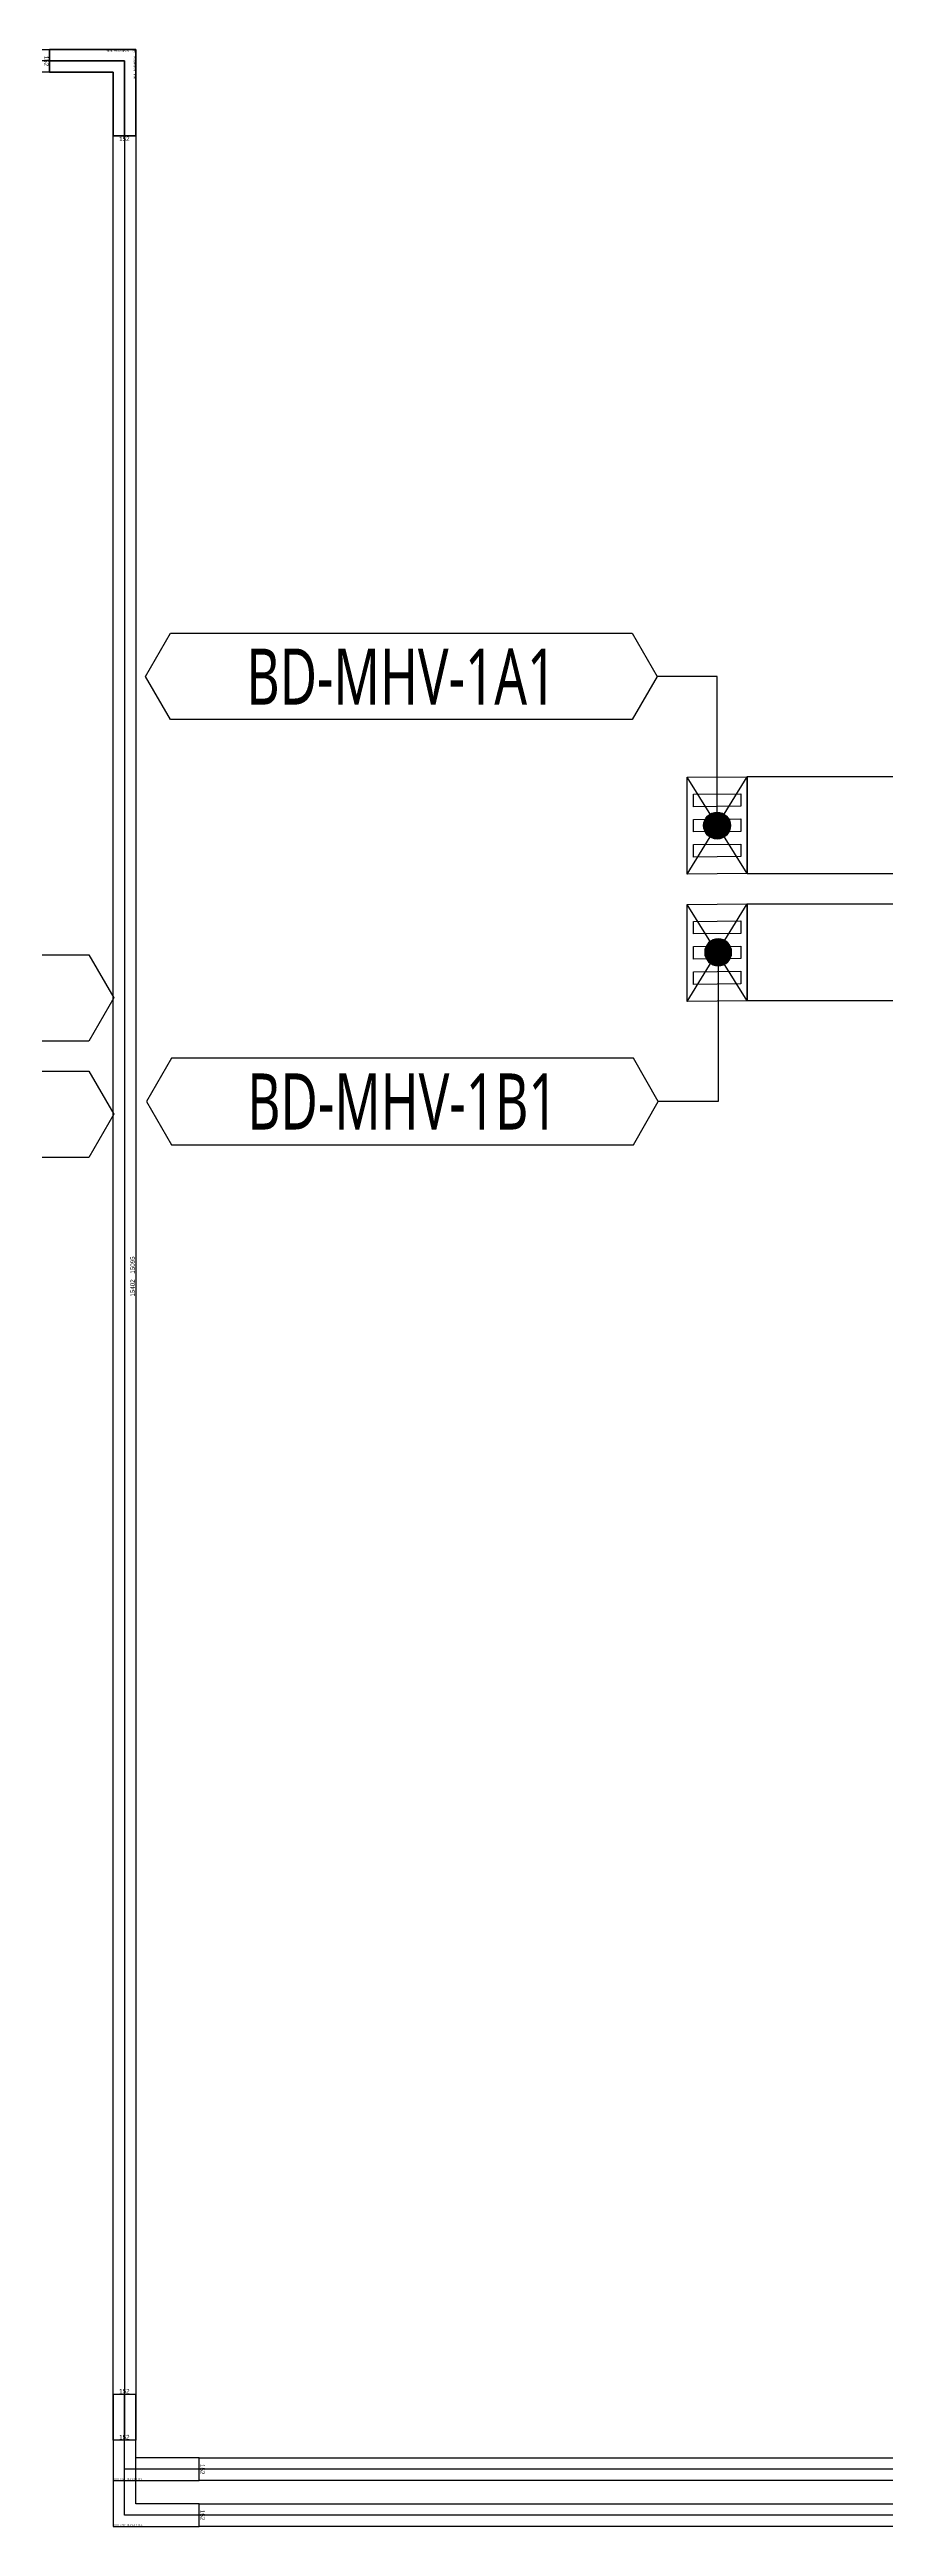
# Model space of a CAD drawing. Header units: millimetres. Extents: x 84228 to 374549, y -351975 to 847575.
# Drawn here: x 296750 to 302334, y -304515 to -287961 of the extents above; entities that cross this region are included whole.
import ezdxf
from ezdxf.enums import TextEntityAlignment as Align

# ---------------------------------------------------------------- set-up
doc = ezdxf.new("R2010")
doc.units = ezdxf.units.MM
doc.header["$LTSCALE"] = 150
doc.layers.get('Defpoints').update_dxf_attribs({"color": 150})
for name, color, linetype in [('-----27 Bus Duct_HV_6.6kV', 130, 'Continuous'), ('-----27 Bus Duct_HV_IT BACK UP A', 7, 'Continuous'), ('-----27 Bus Duct_HV_IT BACK UP B', 3, 'Continuous'), ('-----99 Cable Schedule', 2, 'Continuous')]:
    doc.layers.add(name, color=color, linetype=linetype)
doc.styles.add('DH', font='malgun.ttf')
doc.styles.add('ELEC', font='Dotum.ttf')
doc.styles.get("Standard").update_dxf_attribs({"font": 'Dotum.ttf'})
doc.dimstyles.new('전기통신참고용-치수', dxfattribs={"dimscale": 15, "dimtxt": 2, "dimasz": 0, "dimexe": 0, "dimexo": 0, "dimgap": 0.4, "dimtad": 4, "dimdec": 0, "dimzin": 0, "dimdsep": 46, "dimtxsty": 'Standard', "dimblk": 'NONE', "dimcen": 0, "dimse1": 1, "dimse2": 1, "dimsd1": 1, "dimsd2": 1, "dimclrd": 8, "dimclre": 8, "dimclrt": 8, "dimadec": 0, "dimazin": 0, "dimtfac": 1, "dimtdec": 0, "dimtix": 1, "dimtmove": 2, "dimatfit": 0, "dimldrblk": 'NONE', "dimfxl": 2, "dimtolj": 1, "dimtzin": 0, "dimarcsym": 0})

# ---------------------------------------------------------------- blocks, each defined once
blk = doc.blocks.new('*D139')
at = {"layer": 'Defpoints', "color": 0, "transparency": 16777216}
for p in [(3.126388037344441e-12, 17688.99999999642), (152.0000000000031, 17688.99999999642), (152.0000000000031, 17688.99999999642)]:
    blk.add_point(p, dxfattribs=at)
at = {"color": 0, "transparency": 16777216, "insert": (76.00000000000311, 17667.97964721487), "char_height": 30, "attachment_point": 5}
blk.add_mtext('\\A1;{\\C0;152}', dxfattribs=at)
blk = doc.blocks.new('_None')
blk = doc.blocks.new('*D140')
at = {"layer": 'Defpoints', "color": 0, "transparency": 16777216}
for p in [(152.0000000000032, 17688.99999999643), (152.0000000000918, 17688.99999999643), (151.9999999999994, -3502.499999992391)]:
    blk.add_point(p, dxfattribs=at)
at = {"color": 0, "transparency": 16777216, "insert": (130.9796472185493, 7093.250000002017), "char_height": 30, "attachment_point": 5, "rotation": 90}
blk.add_mtext('\\A1;{\\C0;21191}', dxfattribs=at)
blk = doc.blocks.new('*U68')
at = {"color": 0}
blk.add_lwpolyline([(-76.00000000000364, -76), (499.9999999999964, -76), (499.9999999999964, 76), (75.99999999999636, 76), (75.99999999999636, 500), (-76.00000000000364, 500)], close=True, dxfattribs=at)
at = {"color": 1}
blk.add_lwpolyline([(500, 0), (0, 0), (0, 500)], dxfattribs=at)
at = {"color": 0, "style": 'ELEC'}
blk.add_text('BD ELBOW(HORIZ)-AL 1000A', height=10, dxfattribs=at).set_placement((-71.00000000000364, -66), align=Align.MIDDLE_LEFT)
blk = doc.blocks.new('*D131')
at = {"layer": 'Defpoints', "color": 0, "transparency": 16777216}
for p in [(4.973799150320701e-13, 3328.07336207322), (152.0000000000005, 3328.07336207322), (152.0000000000005, 3328.07336207322)]:
    blk.add_point(p, dxfattribs=at)
at = {"color": 0, "transparency": 16777216, "insert": (76.00000000000048, 3307.053009291673), "char_height": 30, "attachment_point": 5}
blk.add_mtext('\\A1;{\\C0;152}', dxfattribs=at)
blk = doc.blocks.new('*D132')
at = {"layer": 'Defpoints', "color": 0, "transparency": 16777216}
for p in [(152.0000000000005, 3328.073362073222), (152.0000000000861, 3328.073362073222), (151.9999999999979, -11766.92728038427)]:
    blk.add_point(p, dxfattribs=at)
at = {"color": 0, "transparency": 16777216, "insert": (130.9796472185397, -4219.426959155521), "char_height": 30, "attachment_point": 5, "rotation": 90}
blk.add_mtext('\\A1;{\\C0;15095}', dxfattribs=at)
blk = doc.blocks.new('*D133')
at = {"layer": 'Defpoints', "color": 0, "transparency": 16777216}
for p in [(-2.174260771425907e-12, -11766.92728038426), (151.9999999999979, -11766.92728038426), (151.9999999999979, -11766.92728038426)]:
    blk.add_point(p, dxfattribs=at)
at = {"color": 0, "transparency": 16777216, "insert": (75.99999999999784, -11745.90692760271), "char_height": 30, "attachment_point": 5}
blk.add_mtext('\\A1;{\\C0;152}', dxfattribs=at)
blk = doc.blocks.new('*D136')
at = {"layer": 'Defpoints', "color": 0, "transparency": 16777216}
for p in [(152.0000000000063, 34825.76126911973), (152.0000000000998, 34825.76126911973), (152.0000000000012, 6430.927374961935)]:
    blk.add_point(p, dxfattribs=at)
at = {"color": 0, "transparency": 16777216, "insert": (130.9796472185619, 20628.34432204083), "char_height": 30, "attachment_point": 5, "rotation": 90}
blk.add_mtext('\\A1;{\\C0;28395}', dxfattribs=at)
blk = doc.blocks.new('*D137')
at = {"layer": 'Defpoints', "color": 0, "transparency": 16777216}
for p in [(1.158184659288963e-12, 6430.927374961931), (152.0000000000011, 6430.927374961931), (152.0000000000011, 6430.927374961931)]:
    blk.add_point(p, dxfattribs=at)
at = {"color": 0, "transparency": 16777216, "insert": (76.00000000000115, 6451.947727743478), "char_height": 30, "attachment_point": 5}
blk.add_mtext('\\A1;{\\C0;152}', dxfattribs=at)
blk = doc.blocks.new('*D247')
at = {"layer": 'Defpoints', "color": 0, "transparency": 16777216}
for p in [(3.126388037344441e-12, 17688.99999999642), (152.0000000000031, 17688.99999999642), (152.0000000000031, 17688.99999999642)]:
    blk.add_point(p, dxfattribs=at)
at = {"color": 0, "transparency": 16777216, "insert": (76.00000000000311, 17667.97964721487), "char_height": 30, "attachment_point": 5}
blk.add_mtext('\\A1;{\\C0;152}', dxfattribs=at)
blk = doc.blocks.new('*D248')
at = {"layer": 'Defpoints', "color": 0, "transparency": 16777216}
for p in [(152.0000000000032, 17688.99999999643), (152.0000000000921, 17688.99999999643), (151.9999999999994, -3502.499999992391)]:
    blk.add_point(p, dxfattribs=at)
at = {"color": 0, "transparency": 16777216, "insert": (130.9796472185496, 7093.250000002017), "char_height": 30, "attachment_point": 5, "rotation": 90}
blk.add_mtext('\\A1;{\\C0;21191}', dxfattribs=at)
blk = doc.blocks.new('*D260')
at = {"layer": 'Defpoints', "color": 0, "transparency": 16777216}
for p in [(152.0000000000063, 34418.7612691199), (152.0000000000998, 34418.7612691199), (152.0000000000012, 6430.927374961935)]:
    blk.add_point(p, dxfattribs=at)
at = {"color": 0, "transparency": 16777216, "insert": (130.9796472185619, 20424.84432204091), "char_height": 30, "attachment_point": 5, "rotation": 90}
blk.add_mtext('\\A1;{\\C0;27988}', dxfattribs=at)
blk = doc.blocks.new('*D261')
at = {"layer": 'Defpoints', "color": 0, "transparency": 16777216}
for p in [(1.151079231931362e-12, 6430.927374961931), (152.0000000000012, 6430.927374961931), (152.0000000000012, 6430.927374961931)]:
    blk.add_point(p, dxfattribs=at)
at = {"color": 0, "transparency": 16777216, "insert": (76.00000000000117, 6451.947727743478), "char_height": 30, "attachment_point": 5}
blk.add_mtext('\\A1;{\\C0;152}', dxfattribs=at)
blk = doc.blocks.new('*D251')
at = {"layer": 'Defpoints', "color": 0, "transparency": 16777216}
for p in [(3.105071755271638e-12, 17574.21056718953), (152.0000000000031, 17574.21056718953), (152.0000000000031, 17574.21056718953)]:
    blk.add_point(p, dxfattribs=at)
at = {"color": 0, "transparency": 16777216, "insert": (76.0000000000031, 17553.19021440798), "char_height": 30, "attachment_point": 5}
blk.add_mtext('\\A1;{\\C0;152}', dxfattribs=at)
blk = doc.blocks.new('*D252')
at = {"layer": 'Defpoints', "color": 0, "transparency": 16777216}
for p in [(152.0000000000032, 17574.21056718953), (152.0000000000944, 17574.21056718953), (152.0000000000005, 2172.209924732103)]:
    blk.add_point(p, dxfattribs=at)
at = {"color": 0, "transparency": 16777216, "insert": (130.979647218552, 9873.210245960816), "char_height": 30, "attachment_point": 5, "rotation": 90}
blk.add_mtext('\\A1;{\\C0;15402}', dxfattribs=at)
blk = doc.blocks.new('*D253')
at = {"layer": 'Defpoints', "color": 0, "transparency": 16777216}
for p in [(3.694822225952521e-13, 2172.209924732102), (152.0000000000004, 2172.209924732102), (152.0000000000004, 2172.209924732102)]:
    blk.add_point(p, dxfattribs=at)
at = {"color": 0, "transparency": 16777216, "insert": (76.0000000000004, 2193.230277513649), "char_height": 30, "attachment_point": 5}
blk.add_mtext('\\A1;{\\C0;152}', dxfattribs=at)
blk = doc.blocks.new('A$341610189226')
for p, q in [((0, 400.8093616761907), (651.2911264060822, 0)), ((3.381791950640036, 0), (647.9093344554421, 400.8093616761907))]:
    blk.add_line(p, q)
for points in [[(651.2911264060822, 0), (3.381791950640036, 0), (0, 400.8093616761907), (647.9093344554421, 400.8093616761907)], [(113.5944937032764, 358.7373269713426), (197.738563113031, 358.7373269713426), (201.120355063671, 42.0720347049064), (116.9762856539164, 42.0720347049064)], [(281.8826325228438, 358.7373269713426), (366.0267019326566, 358.7373269713426), (369.4084938832966, 42.0720347049064), (285.2644244734838, 42.0720347049064)], [(450.1707713424694, 358.7373269713426), (534.314840752224, 358.7373269713426), (537.696632702864, 42.0720347049064), (453.5525632931094, 42.0720347049064)]]:
    blk.add_lwpolyline(points, close=True)
blk = doc.blocks.new('A$C9a0ab699')
h = blk.add_hatch(color=0)
edge = h.paths.add_edge_path()
edge.add_arc((2.182787284255028e-11, 2.299202606081963e-09), 64.0071934098378, 720.0000000000341, 1080.000000000034, ccw=False)
at = {"color": 0}
blk.add_circle((2.182787284255028e-11, 2.299202606081963e-09), 64.0071934098378, dxfattribs=at)
blk = doc.blocks.new('*U138')
at = {"color": 1}
blk.add_line((76.00000000000318, 17688.99999999642), (75.99999999999936, -3502.499999992389), dxfattribs=at)
at = {"color": 0}
blk.add_lwpolyline([(151.9999999999994, -3502.499999992389), (-6.679101716144942e-13, -3502.499999992389), (3.126388037344441e-12, 17688.99999999642), (152.0000000000031, 17688.99999999642)], close=True, dxfattribs=at)
dim = blk.add_linear_dim(base=(152.0000000000031, 17688.99999999642), p1=(3.126388037344441e-12, 17688.99999999642), p2=(152.0000000000031, 17688.99999999642), text='{\\C0;<>}', dimstyle='전기통신참고용-치수', override={"dimtxsty": 'Standard', "dimclrd": 0, "dimclre": 0, "dimclrt": 0}, dxfattribs=at)
dim.commit()
dim.dimension.update_dxf_attribs({"geometry": '*D139', "text_midpoint": (76.00000000000311, 17667.97964721487)})
dim = blk.add_linear_dim(base=(152.0000000000918, 17688.99999999643), p1=(151.9999999999994, -3502.499999992389), p2=(152.0000000000031, 17688.99999999642), angle=90, text='{\\C0;<>}', dimstyle='전기통신참고용-치수', override={"dimtad": 1, "dimtxsty": 'Standard', "dimclrd": 0, "dimclre": 0, "dimclrt": 0}, dxfattribs=at)
dim.commit()
dim.dimension.update_dxf_attribs({"geometry": '*D140', "text_midpoint": (130.9796472185493, 7093.250000002017)})
blk = doc.blocks.new('*U130')
at = {"color": 1}
blk.add_line((76.00000000000055, 3328.07336207322), (75.99999999999785, -11766.92728038426), dxfattribs=at)
at = {"color": 0}
blk.add_lwpolyline([(151.9999999999979, -11766.92728038426), (-2.174260771425907e-12, -11766.92728038426), (4.973799150320701e-13, 3328.07336207322), (152.0000000000005, 3328.07336207322)], close=True, dxfattribs=at)
for base, p1, p2, override, picture, middle in [((152.0000000000005, 3328.07336207322), (4.973799150320701e-13, 3328.07336207322), (152.0000000000005, 3328.07336207322), {"dimtxsty": 'Standard', "dimclrd": 0, "dimclre": 0, "dimclrt": 0}, '*D131', (76.00000000000048, 3307.053009291673)), ((151.9999999999979, -11766.92728038426), (-2.174260771425907e-12, -11766.92728038426), (151.9999999999979, -11766.92728038426), {"dimtad": 1, "dimtxsty": 'Standard', "dimclrd": 0, "dimclre": 0, "dimclrt": 0}, '*D133', (75.99999999999784, -11745.90692760271))]:
    dim = blk.add_linear_dim(base=base, p1=p1, p2=p2, text='{\\C0;<>}', dimstyle='전기통신참고용-치수', override=override, dxfattribs=at)
    dim.commit()
    dim.dimension.update_dxf_attribs({"geometry": picture, "text_midpoint": middle})
dim = blk.add_linear_dim(base=(152.0000000000861, 3328.073362073222), p1=(151.9999999999979, -11766.92728038426), p2=(152.0000000000005, 3328.07336207322), angle=90, text='{\\C0;<>}', dimstyle='전기통신참고용-치수', override={"dimtad": 1, "dimtxsty": 'Standard', "dimclrd": 0, "dimclre": 0, "dimclrt": 0}, dxfattribs=at)
dim.commit()
dim.dimension.update_dxf_attribs({"geometry": '*D132', "text_midpoint": (130.9796472185397, -4219.426959155521)})
blk = doc.blocks.new('*U134')
at = {"color": 1}
blk.add_line((76.00000000000632, 34825.76126911971), (76.00000000000114, 6430.927374961931), dxfattribs=at)
at = {"color": 0}
blk.add_lwpolyline([(152.0000000000011, 6430.927374961931), (1.158184659288963e-12, 6430.927374961931), (6.288303211476887e-12, 34825.76126911971), (152.0000000000063, 34825.76126911971)], close=True, dxfattribs=at)
dim = blk.add_linear_dim(base=(152.0000000000998, 34825.76126911973), p1=(152.0000000000011, 6430.927374961931), p2=(152.0000000000063, 34825.76126911971), angle=90, text='{\\C0;<>}', dimstyle='전기통신참고용-치수', override={"dimtad": 1, "dimtxsty": 'Standard', "dimclrd": 0, "dimclre": 0, "dimclrt": 0}, dxfattribs=at)
dim.commit()
dim.dimension.update_dxf_attribs({"geometry": '*D136', "text_midpoint": (130.9796472185619, 20628.34432204083)})
dim = blk.add_linear_dim(base=(152.0000000000011, 6430.927374961931), p1=(1.158184659288963e-12, 6430.927374961931), p2=(152.0000000000011, 6430.927374961931), text='{\\C0;<>}', dimstyle='전기통신참고용-치수', override={"dimtad": 1, "dimtxsty": 'Standard', "dimclrd": 0, "dimclre": 0, "dimclrt": 0}, dxfattribs=at)
dim.commit()
dim.dimension.update_dxf_attribs({"geometry": '*D137', "text_midpoint": (76.00000000000115, 6451.947727743478)})
blk = doc.blocks.new('*U246')
at = {"color": 1}
blk.add_line((76.00000000000318, 17688.99999999642), (75.99999999999936, -3502.499999992389), dxfattribs=at)
at = {"color": 0}
blk.add_lwpolyline([(151.9999999999994, -3502.499999992389), (-6.679101716144942e-13, -3502.499999992389), (3.126388037344441e-12, 17688.99999999642), (152.0000000000031, 17688.99999999642)], close=True, dxfattribs=at)
dim = blk.add_linear_dim(base=(152.0000000000031, 17688.99999999642), p1=(3.126388037344441e-12, 17688.99999999642), p2=(152.0000000000031, 17688.99999999642), text='{\\C0;<>}', dimstyle='전기통신참고용-치수', override={"dimtxsty": 'Standard', "dimclrd": 0, "dimclre": 0, "dimclrt": 0}, dxfattribs=at)
dim.commit()
dim.dimension.update_dxf_attribs({"geometry": '*D247', "text_midpoint": (76.00000000000311, 17667.97964721487)})
dim = blk.add_linear_dim(base=(152.0000000000921, 17688.99999999643), p1=(151.9999999999994, -3502.499999992389), p2=(152.0000000000031, 17688.99999999642), angle=90, text='{\\C0;<>}', dimstyle='전기통신참고용-치수', override={"dimtad": 1, "dimtxsty": 'Standard', "dimclrd": 0, "dimclre": 0, "dimclrt": 0}, dxfattribs=at)
dim.commit()
dim.dimension.update_dxf_attribs({"geometry": '*D248', "text_midpoint": (130.9796472185496, 7093.250000002017)})
blk = doc.blocks.new('*U258')
at = {"color": 1}
blk.add_line((76.00000000000625, 34418.76126911989), (76.00000000000117, 6430.927374961931), dxfattribs=at)
at = {"color": 0}
blk.add_lwpolyline([(152.0000000000012, 6430.927374961931), (1.151079231931362e-12, 6430.927374961931), (6.210143510543276e-12, 34418.76126911989), (152.0000000000062, 34418.76126911989)], close=True, dxfattribs=at)
dim = blk.add_linear_dim(base=(152.0000000000998, 34418.7612691199), p1=(152.0000000000012, 6430.927374961931), p2=(152.0000000000062, 34418.76126911989), angle=90, text='{\\C0;<>}', dimstyle='전기통신참고용-치수', override={"dimtad": 1, "dimtxsty": 'Standard', "dimclrd": 0, "dimclre": 0, "dimclrt": 0}, dxfattribs=at)
dim.commit()
dim.dimension.update_dxf_attribs({"geometry": '*D260', "text_midpoint": (130.9796472185619, 20424.84432204091)})
dim = blk.add_linear_dim(base=(152.0000000000012, 6430.927374961931), p1=(1.151079231931362e-12, 6430.927374961931), p2=(152.0000000000012, 6430.927374961931), text='{\\C0;<>}', dimstyle='전기통신참고용-치수', override={"dimtad": 1, "dimtxsty": 'Standard', "dimclrd": 0, "dimclre": 0, "dimclrt": 0}, dxfattribs=at)
dim.commit()
dim.dimension.update_dxf_attribs({"geometry": '*D261', "text_midpoint": (76.00000000000117, 6451.947727743478)})
blk = doc.blocks.new('*U250')
at = {"color": 1}
blk.add_line((76.00000000000317, 17574.21056718953), (76.00000000000038, 2172.209924732102), dxfattribs=at)
at = {"color": 0}
blk.add_lwpolyline([(152.0000000000004, 2172.209924732102), (3.694822225952521e-13, 2172.209924732102), (3.105071755271638e-12, 17574.21056718953), (152.0000000000031, 17574.21056718953)], close=True, dxfattribs=at)
for base, p1, p2, override, picture, middle in [((152.0000000000031, 17574.21056718953), (3.105071755271638e-12, 17574.21056718953), (152.0000000000031, 17574.21056718953), {"dimtxsty": 'Standard', "dimclrd": 0, "dimclre": 0, "dimclrt": 0}, '*D251', (76.0000000000031, 17553.19021440798)), ((152.0000000000004, 2172.209924732102), (3.694822225952521e-13, 2172.209924732102), (152.0000000000004, 2172.209924732102), {"dimtad": 1, "dimtxsty": 'Standard', "dimclrd": 0, "dimclre": 0, "dimclrt": 0}, '*D253', (76.0000000000004, 2193.230277513649))]:
    dim = blk.add_linear_dim(base=base, p1=p1, p2=p2, text='{\\C0;<>}', dimstyle='전기통신참고용-치수', override=override, dxfattribs=at)
    dim.commit()
    dim.dimension.update_dxf_attribs({"geometry": picture, "text_midpoint": middle})
dim = blk.add_linear_dim(base=(152.0000000000944, 17574.21056718953), p1=(152.0000000000004, 2172.209924732102), p2=(152.0000000000031, 17574.21056718953), angle=90, text='{\\C0;<>}', dimstyle='전기통신참고용-치수', override={"dimtad": 1, "dimtxsty": 'Standard', "dimclrd": 0, "dimclre": 0, "dimclrt": 0}, dxfattribs=at)
dim.commit()
dim.dimension.update_dxf_attribs({"geometry": '*D252', "text_midpoint": (130.979647218552, 9873.210245960816)})

msp = doc.modelspace()

# ---------------------------------------------------------------- linework, layer by layer
at = {"layer": '-----27 Bus Duct_HV_6.6kV', "elevation": -3.247652379101226e-10}
for points in [[(301410.000000014, -293469.8707723562), (301410.000000014, -292819.8707723562), (302528.0000000054, -292819.8707723562), (302528.0000000054, -293469.8707723562)], [(301410.0000000107, -294319.8707723563), (301410.0000000107, -293669.8707723563), (302528.0000000022, -293669.8707723563), (302528.0000000022, -294319.8707723563)]]:
    msp.add_lwpolyline(points, close=True, dxfattribs=at)
at = {"layer": '-----99 Cable Schedule', "color": 1, "elevation": -3.247652379101226e-10}
for points in [[(297557.8161961774, -292439.5350204479), (297391.1063059655, -292150.7850204462), (297557.81619618, -291862.0350204427), (300642.8854289551, -291862.0350204427), (300809.5953191787, -292150.7850204462), (300642.8854289528, -292439.5350204479)], [(297012.9770692884, -294010.3902049335), (297179.6869595003, -294299.1402049353), (297012.9770692857, -294587.8902049388), (293927.9078365106, -294587.8902049388), (293761.1979462871, -294299.1402049353), (293927.907836513, -294010.3902049335)], [(297012.9770692884, -294787.8902049388), (297179.6869595003, -295076.6402049405), (297012.9770692857, -295365.390204944), (293927.9078365106, -295365.390204944), (293761.1979462871, -295076.6402049405), (293927.907836513, -294787.8902049388)], [(297565.1039939011, -294702.6161284192), (297398.3941036892, -294991.366128421), (297565.1039939037, -295280.1161284245), (300650.1732266789, -295280.1161284245), (300816.8831169024, -294991.366128421), (300650.1732266765, -294702.6161284192)]]:
    msp.add_lwpolyline(points, close=True, dxfattribs=at)
for points in [[(301209.5953191759, -293147.2803765108), (301209.5953191787, -292150.7850204462), (300809.5953191787, -292150.7850204462)], [(301216.8831168996, -293994.8707723563), (301216.8831169024, -294991.366128421), (300816.8831169024, -294991.366128421)]]:
    msp.add_lwpolyline(points, dxfattribs=at)

# ---------------------------------------------------------------- block references
at = {"layer": '-----27 Bus Duct_HV_6.6kV', "rotation": 90}
for p in [(301410.000000014, -293472.2072315345), (301410.0000000107, -294322.2072315346)]:
    msp.add_blockref('A$341610189226', p, dxfattribs=at)
at = {"layer": '-----27 Bus Duct_HV_IT BACK UP A'}
for name, p, rotation in [('*U138', (279061.0000000092, -287961.0000000042), 270), ('*U68', (297250.0000000056, -288037.0000000042), 180), ('*U134', (291319.0726250437, -304056.0006424616), 270)]:
    msp.add_blockref(name, p, dxfattribs=dict(at, rotation=rotation))
for name, p in [('*U130', (297174.0000000056, -291865.0733620774)), ('*U68', (297250.0000000056, -304132.0006424617))]:
    msp.add_blockref(name, p, dxfattribs=at)
at = {"layer": '-----27 Bus Duct_HV_IT BACK UP B', "rotation": 270}
for name, p in [('*U246', (279061.0000000092, -287961.0000000042)), ('*U258', (291319.0726250437, -304363.0006424616))]:
    msp.add_blockref(name, p, dxfattribs=at)
at = {"layer": '-----27 Bus Duct_HV_IT BACK UP B', "xscale": -1, "rotation": 90}
msp.add_blockref('*U68', (297250.0000000056, -288037.0000000042), dxfattribs=at)
at = {"layer": '-----27 Bus Duct_HV_IT BACK UP B'}
for name, p in [('*U250', (297174.0000000056, -306111.2105671937)), ('*U68', (297250.0000000056, -304439.0006424616))]:
    msp.add_blockref(name, p, dxfattribs=at)
at = {"layer": '-----99 Cable Schedule', "color": 1, "xscale": 1.40625, "yscale": 1.40625, "zscale": 1.40625, "rotation": 180}
msp.add_blockref('A$C9a0ab699', (301209.5953191814, -293147.2803765876), dxfattribs=at)
at = {"layer": '-----99 Cable Schedule', "color": 1, "xscale": -1.40625, "yscale": 1.40625, "zscale": 1.40625}
msp.add_blockref('A$C9a0ab699', (301216.8831169051, -293994.8707722794), dxfattribs=at)

# ---------------------------------------------------------------- texts
at = {"layer": '-----99 Cable Schedule', "color": 2, "style": 'DH', "width": 0.7}
for s, p in [('BD-MHV-1A1', (299100.3508125693, -292150.7850204453)), ('BD-MHV-1B1', (299107.638610293, -294991.3661284219))]:
    msp.add_text(s, height=375, dxfattribs=at).set_placement(p, align=Align.MIDDLE)

doc.saveas('drawing.dxf')
